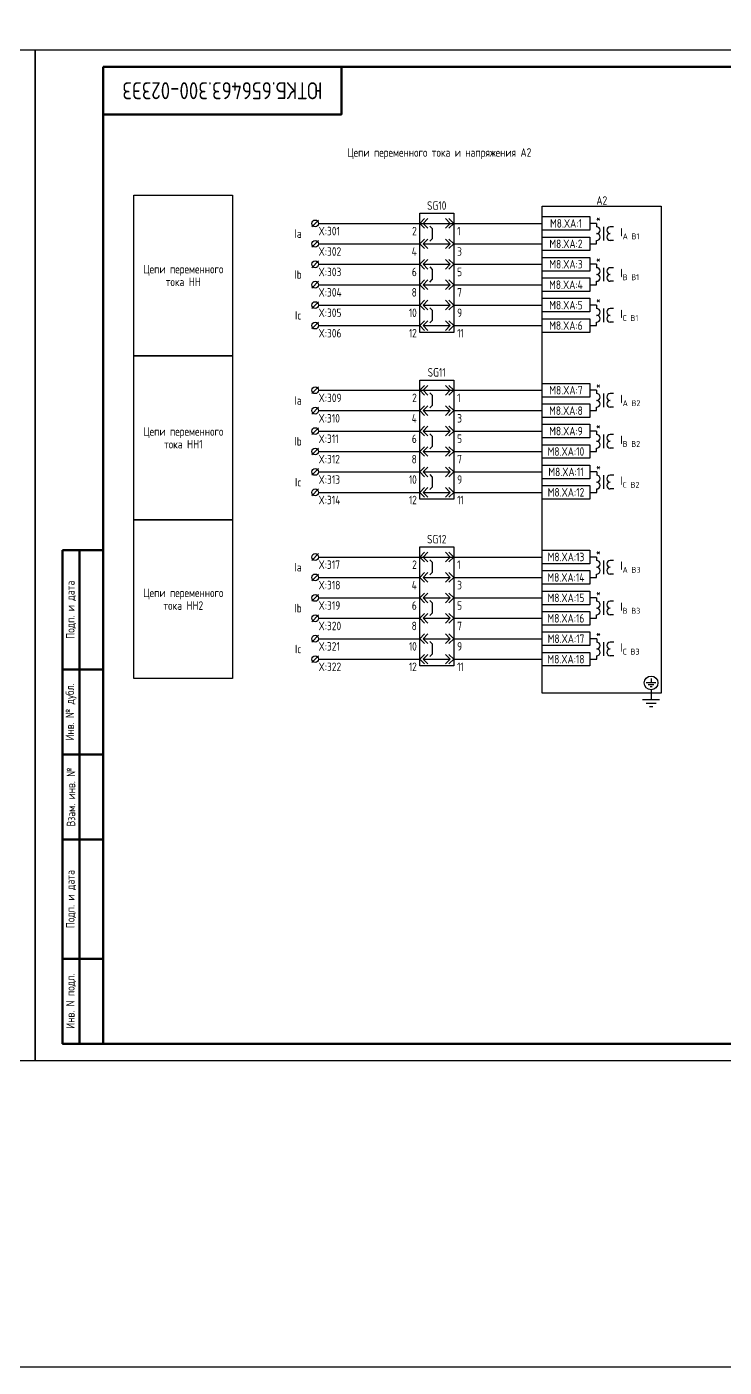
# Model space of a CAD drawing. Header units: millimetres. Extents: x -1117 to 6417, y -90 to 586.
# Drawn here: x 3357.5 to 3562.5, y -90 to 303.8 of the extents above; entities that cross this region are included whole.
import ezdxf

# ---------------------------------------------------------------- set-up
doc = ezdxf.new("R2010")
doc.units = ezdxf.units.MM
doc.styles.add('Gost_type_A', font='GOST_A.TTF')

# ---------------------------------------------------------------- blocks, each defined once
blk = doc.blocks.new('Формат_А3')
blk.add_lwpolyline([(-420, 297), (0, 297), (0, 0), (-420, 0)], close=True)
at = {"lineweight": 50}
blk.add_lwpolyline([(-400, 292), (-5, 292), (-5, 5), (-400, 5)], close=True, dxfattribs=at)
blk = doc.blocks.new('Штамп левый нижний')
at = {"lineweight": 50}
for points in [[(-12, 145), (-7, 145), (-7, 110), (-12, 110)], [(-7, 145), (0, 145), (0, 110), (-7, 110)], [(-12, 110), (-7, 110), (-7, 85), (-12, 85)], [(-7, 110), (0, 110), (0, 85), (-7, 85)], [(-12, 85), (-7, 85), (-7, 60), (-12, 60)], [(-7, 85), (0, 85), (0, 60), (-7, 60)], [(-12, 60), (-7, 60), (-7, 25), (-12, 25)], [(-7, 60), (0, 60), (0, 25), (-7, 25)], [(-12, 25), (-7, 25), (-7, 0), (-12, 0)], [(-7, 25), (0, 25), (0, 0), (-7, 0)]]:
    blk.add_lwpolyline(points, close=True, dxfattribs=at)
at = {"char_height": 2.5, "attachment_point": 5, "rotation": 90, "style": 'Gost_type_A'}
for s, insert, width in [('Подп. и дата', (-9.5, 127.5), 35), ('Инв. № дубл.', (-9.5, 97.5), 25), ('Взам. инв. №', (-9.5, 72.5), 25), ('Подп. и дата', (-9.5, 42.5), 35), ('Инв. N подл.', (-9.5, 12.5), 25)]:
    blk.add_mtext(s, dxfattribs=dict(at, insert=insert, width=width))
blk = doc.blocks.new('Штамп угловой верхний')
at = {"lineweight": 50}
blk.add_lwpolyline([(0, 0), (70, 0), (70, -14), (0, -14)], close=True, dxfattribs=at)
blk = doc.blocks.new('БИ_разъем')
for p, q in [((0, 0), (1.41, 1.41)), ((0, 0), (1.41, 1.41)), ((0, 0), (1.41, -1.41)), ((0, 0), (1.41, -1.41)), ((1, 0), (2.41, 1.41)), ((1, 0), (2.41, -1.41)), ((1, 0), (9, 0)), ((9, 0), (7.59, 1.41)), ((9, 0), (7.59, -1.41)), ((10, 0), (8.59, 1.41)), ((10, 0), (8.59, 1.41)), ((10, 0), (8.59, -1.41)), ((10, 0), (8.59, -1.41))]:
    blk.add_line(p, q)
blk = doc.blocks.new('БИ_перемычка')
for p, q in [((2.97, -0.79), (3.67, -1.5)), ((3.67, -1.5), (3.67, -4.5)), ((2.97, -5.21), (3.67, -4.5))]:
    blk.add_line(p, q)

msp = doc.modelspace()

# ---------------------------------------------------------------- linework, layer by layer
for p, q in [((3443.27, 247), (3441.27, 245)), ((3443.27, 246), (3483, 246)), ((3483.01, 246), (3509, 246)), ((3525, 246), (3523, 246)), ((3443.27, 241), (3441.27, 239)), ((3443.28, 240), (3473, 240)), ((3483.01, 240), (3509, 240)), ((3523, 240), (3525, 240)), ((3443.27, 235), (3441.27, 233)), ((3443.28, 234), (3473, 234)), ((3483.01, 234), (3509, 234)), ((3525, 234), (3523, 234)), ((3443.27, 229), (3441.27, 227)), ((3443.28, 228), (3473, 228)), ((3483.01, 228), (3509, 228)), ((3523, 228), (3525, 228)), ((3443.27, 223), (3441.27, 221)), ((3443.28, 222), (3473, 222)), ((3483.01, 222), (3509, 222)), ((3525, 222), (3523, 222)), ((3443.27, 217), (3441.27, 215)), ((3443.28, 216), (3473, 216)), ((3483.01, 216), (3509, 216)), ((3523, 216), (3525, 216)), ((3443.27, 198), (3441.27, 196)), ((3443.27, 197), (3483, 197)), ((3483.01, 197), (3509, 197)), ((3525, 197), (3523, 197)), ((3443.27, 192), (3441.27, 190)), ((3443.28, 191), (3473, 191)), ((3483.01, 191), (3509, 191)), ((3523, 191), (3525, 191)), ((3443.27, 186), (3441.27, 184)), ((3443.28, 185), (3473, 185)), ((3483.01, 185), (3509, 185)), ((3525, 185), (3523, 185)), ((3443.27, 180), (3441.27, 178)), ((3443.28, 179), (3473, 179)), ((3483.01, 179), (3509, 179)), ((3523, 179), (3525, 179)), ((3443.27, 174), (3441.27, 172)), ((3443.28, 173), (3473, 173)), ((3483.01, 173), (3509, 173)), ((3525.02, 173), (3523.02, 173)), ((3443.27, 168), (3441.27, 166)), ((3443.28, 167), (3473, 167)), ((3483.01, 167), (3509, 167)), ((3523.02, 167), (3525.02, 167)), ((3443.27, 149), (3441.27, 147)), ((3443.27, 148), (3483, 148)), ((3483.01, 148), (3509, 148)), ((3525, 148), (3523, 148)), ((3443.27, 143), (3441.27, 141)), ((3443.28, 142), (3473, 142)), ((3483.01, 142), (3509, 142)), ((3523, 142), (3525, 142)), ((3443.27, 137), (3441.27, 135)), ((3443.28, 136), (3473, 136)), ((3483.01, 136), (3509, 136)), ((3525, 136), (3523, 136)), ((3443.27, 131), (3441.27, 129)), ((3443.28, 130), (3473, 130)), ((3483.01, 130), (3509, 130)), ((3523, 130), (3525, 130)), ((3443.27, 125), (3441.27, 123)), ((3443.28, 124), (3473, 124)), ((3483.01, 124), (3509, 124)), ((3525.02, 124), (3523.02, 124)), ((3443.27, 119), (3441.27, 117)), ((3443.28, 118), (3473, 118)), ((3483.01, 118), (3509, 118)), ((3523.02, 118), (3525.02, 118))]:
    msp.add_line(p, q)
at = {"ltscale": 4}
for p, q in [((3525, 246), (3525, 245)), ((3525, 245.5), (3525, 245)), ((3527, 245), (3527, 241)), ((3527, 245), (3527, 241)), ((3530, 245), (3529, 245)), ((3530, 245), (3529, 245)), ((3525, 240), (3525, 241)), ((3530, 241), (3529, 241)), ((3530, 241), (3529, 241)), ((3525, 234), (3525, 233)), ((3525, 233.5), (3525, 233)), ((3527, 233), (3527, 229)), ((3527, 233), (3527, 229)), ((3530, 233), (3529, 233)), ((3530, 233), (3529, 233)), ((3525, 228), (3525, 229)), ((3530, 229), (3529, 229)), ((3530, 229), (3529, 229)), ((3525, 222), (3525, 221)), ((3525, 221.5), (3525, 221)), ((3527, 221), (3527, 217)), ((3527, 221), (3527, 217)), ((3530, 221), (3529, 221)), ((3530, 221), (3529, 221)), ((3525, 216), (3525, 217)), ((3530, 217), (3529, 217)), ((3530, 217), (3529, 217)), ((3525, 197), (3525, 196)), ((3525, 196.5), (3525, 196)), ((3527, 196), (3527, 192)), ((3527, 196), (3527, 192)), ((3530, 196), (3529, 196)), ((3530, 196), (3529, 196)), ((3525, 191), (3525, 192)), ((3530, 192), (3529, 192)), ((3530, 192), (3529, 192)), ((3525, 185), (3525, 184)), ((3525, 184.5), (3525, 184)), ((3527, 184), (3527, 180)), ((3527, 184), (3527, 180)), ((3530, 184), (3529, 184)), ((3530, 184), (3529, 184)), ((3525, 179), (3525, 180)), ((3530, 180), (3529, 180)), ((3530, 180), (3529, 180)), ((3525.02, 173), (3525.02, 172)), ((3525.02, 172.5), (3525.02, 172)), ((3527.02, 172), (3527.02, 168)), ((3527.02, 172), (3527.02, 168)), ((3530.02, 172), (3529.02, 172)), ((3530.02, 172), (3529.02, 172)), ((3525.02, 167), (3525.02, 168)), ((3530.02, 168), (3529.02, 168)), ((3530.02, 168), (3529.02, 168)), ((3525, 148), (3525, 147)), ((3525, 147.5), (3525, 147)), ((3527, 147), (3527, 143)), ((3527, 147), (3527, 143)), ((3530, 147), (3529, 147)), ((3530, 147), (3529, 147)), ((3525, 142), (3525, 143)), ((3530, 143), (3529, 143)), ((3530, 143), (3529, 143)), ((3525, 136), (3525, 135)), ((3525, 135.5), (3525, 135)), ((3527, 135), (3527, 131)), ((3527, 135), (3527, 131)), ((3530, 135), (3529, 135)), ((3530, 135), (3529, 135)), ((3525, 130), (3525, 131)), ((3530, 131), (3529, 131)), ((3530, 131), (3529, 131)), ((3525.02, 124), (3525.02, 123)), ((3525.02, 123.5), (3525.02, 123)), ((3527.02, 123), (3527.02, 119)), ((3527.02, 123), (3527.02, 119)), ((3530.02, 123), (3529.02, 123)), ((3530.02, 123), (3529.02, 123)), ((3525.02, 118), (3525.02, 119)), ((3530.02, 119), (3529.02, 119)), ((3530.02, 119), (3529.02, 119))]:
    msp.add_line(p, q, dxfattribs=at)
at = {"ltscale": 4.32}
for p, q in [((3542.44, 111.02), (3539.59, 111.02)), ((3541.87, 110.45), (3540.16, 110.45)), ((3541.02, 112.3), (3541.02, 111.02)), ((3541.3, 109.88), (3540.73, 109.88)), ((3541.02, 109), (3541.02, 106)), ((3543.52, 106), (3538.52, 106)), ((3542.52, 105), (3539.52, 105)), ((3541.52, 104), (3540.52, 104))]:
    msp.add_line(p, q, dxfattribs=at)
for points in [[(-1117.42, 586), (6417.25, 586), (6417.25, -90), (-1117.42, -90)], [(3418, 207.1), (3389, 207.1), (3389, 254.32), (3418, 254.32)], [(3473, 249), (3483, 249), (3483, 214), (3473, 214)], [(3509.02, 251.04), (3544.02, 251.04), (3544.02, 108), (3509.02, 108)], [(3509, 248), (3523, 248), (3523, 244), (3509, 244)], [(3509, 242), (3523, 242), (3523, 238), (3509, 238)], [(3509, 236), (3523, 236), (3523, 232), (3509, 232)], [(3509, 230), (3523, 230), (3523, 226), (3509, 226)], [(3509, 224), (3523, 224), (3523, 220), (3509, 220)], [(3509, 218), (3523, 218), (3523, 214), (3509, 214)], [(3418, 158.91), (3389, 158.91), (3389, 207.1), (3418, 207.1)], [(3473, 200), (3483, 200), (3483, 165), (3473, 165)], [(3509, 199), (3523, 199), (3523, 195), (3509, 195)], [(3509, 193), (3523, 193), (3523, 189), (3509, 189)], [(3509, 187), (3523, 187), (3523, 183), (3509, 183)], [(3509, 181), (3523, 181), (3523, 177), (3509, 177)], [(3509.02, 175), (3523.02, 175), (3523.02, 171), (3509.02, 171)], [(3509.02, 169), (3523.02, 169), (3523.02, 165), (3509.02, 165)], [(3418, 112.32), (3389, 112.32), (3389, 158.91), (3418, 158.91)], [(3473, 151), (3483, 151), (3483, 116), (3473, 116)], [(3509, 150), (3523, 150), (3523, 146), (3509, 146)], [(3509, 144), (3523, 144), (3523, 140), (3509, 140)], [(3509, 138), (3523, 138), (3523, 134), (3509, 134)], [(3509, 132), (3523, 132), (3523, 128), (3509, 128)], [(3509.02, 126), (3523.02, 126), (3523.02, 122), (3509.02, 122)], [(3509.02, 120), (3523.02, 120), (3523.02, 116), (3509.02, 116)]]:
    msp.add_lwpolyline(points, close=True)
for centre, radius in [((3442.27, 246), 1), ((3442.27, 240), 1), ((3442.27, 234), 1), ((3442.27, 228), 1), ((3442.27, 222), 1), ((3442.27, 216), 1), ((3442.27, 197), 1), ((3442.27, 191), 1), ((3442.27, 185), 1), ((3442.27, 179), 1), ((3442.27, 173), 1), ((3442.27, 167), 1), ((3442.27, 148), 1), ((3442.27, 142), 1), ((3442.27, 136), 1), ((3442.27, 130), 1), ((3442.27, 124), 1), ((3442.27, 118), 1), ((3541.02, 111.02), 2.02)]:
    msp.add_circle(centre, radius)
at = {"ltscale": 4}
for centre, start, end in [((3525, 244), 270, 90), ((3525, 244), 270, 90), ((3529, 244), 90, 270), ((3529, 244), 90, 270), ((3525, 242), 270, 90), ((3525, 242), 270, 90), ((3529, 242), 90, 270), ((3529, 242), 90, 270), ((3525, 232), 270, 90), ((3525, 232), 270, 90), ((3529, 232), 90, 270), ((3529, 232), 90, 270), ((3525, 230), 270, 90), ((3525, 230), 270, 90), ((3529, 230), 90, 270), ((3529, 230), 90, 270), ((3525, 220), 270, 90), ((3525, 220), 270, 90), ((3529, 220), 90, 270), ((3529, 220), 90, 270), ((3525, 218), 270, 90), ((3525, 218), 270, 90), ((3529, 218), 90, 270), ((3529, 218), 90, 270), ((3525, 195), 270, 90), ((3525, 195), 270, 90), ((3525, 193), 270, 90), ((3525, 193), 270, 90), ((3529, 195), 90, 270), ((3529, 195), 90, 270), ((3529, 193), 90, 270), ((3529, 193), 90, 270), ((3525, 183), 270, 90), ((3525, 183), 270, 90), ((3525, 181), 270, 90), ((3525, 181), 270, 90), ((3529, 183), 90, 270), ((3529, 183), 90, 270), ((3529, 181), 90, 270), ((3529, 181), 90, 270), ((3525.02, 171), 270, 90), ((3525.02, 171), 270, 90), ((3525.02, 169), 270, 90), ((3525.02, 169), 270, 90), ((3529.02, 171), 90, 270), ((3529.02, 171), 90, 270), ((3529.02, 169), 90, 270), ((3529.02, 169), 90, 270), ((3525, 146), 270, 90), ((3525, 146), 270, 90), ((3529, 146), 90, 270), ((3529, 146), 90, 270), ((3525, 144), 270, 90), ((3525, 144), 270, 90), ((3529, 144), 90, 270), ((3529, 144), 90, 270), ((3525, 134), 270, 90), ((3525, 134), 270, 90), ((3529, 134), 90, 270), ((3529, 134), 90, 270), ((3525, 132), 270, 90), ((3525, 132), 270, 90), ((3529, 132), 90, 270), ((3529, 132), 90, 270), ((3525.02, 122), 270, 90), ((3525.02, 122), 270, 90), ((3529.02, 122), 90, 270), ((3529.02, 122), 90, 270), ((3525.02, 120), 270, 90), ((3525.02, 120), 270, 90), ((3529.02, 120), 90, 270), ((3529.02, 120), 90, 270)]:
    msp.add_arc(centre, 1, start, end, dxfattribs=at)

# ---------------------------------------------------------------- block references
at = {"color": 1}
for name, p in [('Формат_А3', (3360, 0)), ('Формат_А3', (3780, 0)), ('Штамп левый нижний', (3380, 5))]:
    msp.add_blockref(name, p, dxfattribs=at)
for name, p in [('Штамп угловой верхний', (3380, 292)), ('БИ_разъем', (3473, 246)), ('БИ_перемычка', (3473, 246)), ('БИ_разъем', (3473, 240)), ('БИ_разъем', (3473, 234)), ('БИ_перемычка', (3473, 234)), ('БИ_разъем', (3473, 228)), ('БИ_разъем', (3473, 222)), ('БИ_перемычка', (3473, 222)), ('БИ_разъем', (3473, 216)), ('БИ_разъем', (3473, 197)), ('БИ_перемычка', (3473, 197)), ('БИ_разъем', (3473, 191)), ('БИ_разъем', (3473, 185)), ('БИ_перемычка', (3473, 185)), ('БИ_разъем', (3473, 179)), ('БИ_разъем', (3473, 173)), ('БИ_перемычка', (3473, 173)), ('БИ_разъем', (3473, 167)), ('БИ_разъем', (3473, 148)), ('БИ_перемычка', (3473, 148)), ('БИ_разъем', (3473, 142)), ('БИ_разъем', (3473, 136)), ('БИ_перемычка', (3473, 136)), ('БИ_разъем', (3473, 130)), ('БИ_разъем', (3473, 124)), ('БИ_перемычка', (3473, 124)), ('БИ_разъем', (3473, 118))]:
    msp.add_blockref(name, p)

# ---------------------------------------------------------------- texts
at = {"insert": (3415, 285), "char_height": 5, "width": 70, "attachment_point": 5, "rotation": 180, "style": 'Gost_type_A'}
msp.add_mtext('ЮТКБ.656463.300-023Э3', dxfattribs=at)
at = {"lineweight": 25, "insert": (3478.75, 266.5), "char_height": 2.5, "width": 197.5, "attachment_point": 5, "line_spacing_factor": 0.9, "style": 'Gost_type_A'}
msp.add_mtext('Цепи переменного тока и напряжения A2', dxfattribs=at)
at = {"char_height": 2.5, "line_spacing_factor": 0.9, "style": 'Gost_type_A'}
for s, insert, width, attachment_point in [('SG10', (3478, 250), 10, 8), ('A2', (3526.52, 251.48), 35, 8), ('Ia', (3437.27, 243), 10, 5), ('X:301', (3443.27, 245), 10, 1), ('{\\T0.9;2}', (3472, 245), 5, 3), ('{\\T0.9;1}', (3484, 245), 5, 1), ('X:302', (3443.27, 239), 10, 1), ('{\\T0.9;4}', (3472, 239), 5, 3), ('{\\T0.9;3}', (3484, 239), 5, 1), ('Цепи переменного тока НН', (3403.5, 230.71), 29, 5), ('X:303', (3443.27, 233), 10, 1), ('{\\T0.9;6}', (3472, 233), 5, 3), ('{\\T0.9;5}', (3484, 233), 5, 1), ('Ib', (3437.27, 231), 10, 5), ('X:304', (3443.27, 227), 10, 1), ('{\\T0.9;8}', (3472, 227), 5, 3), ('{\\T0.9;7}', (3484, 227), 5, 1), ('X:305', (3443.27, 221), 10, 1), ('{\\T0.9;10}', (3472, 221), 5, 3), ('{\\T0.9;9}', (3484, 221), 5, 1), ('Ic', (3437.27, 219), 10, 5), ('X:306', (3443.27, 215), 10, 1), ('{\\T0.9;12}', (3472, 215), 5, 3), ('{\\T0.9;11}', (3484, 215), 5, 1), ('SG11', (3478, 201), 10, 8), ('Ia', (3437.27, 194), 10, 5), ('X:309', (3443.27, 196), 10, 1), ('{\\T0.9;2}', (3472, 196), 5, 3), ('{\\T0.9;1}', (3484, 196), 5, 1), ('X:310', (3443.27, 190), 10, 1), ('{\\T0.9;4}', (3472, 190), 5, 3), ('{\\T0.9;3}', (3484, 190), 5, 1), ('Цепи переменного тока НН1', (3403.5, 183.01), 29, 5), ('Ib', (3437.27, 182), 10, 5), ('X:311', (3443.27, 184), 10, 1), ('{\\T0.9;6}', (3472, 184), 5, 3), ('{\\T0.9;5}', (3484, 184), 5, 1), ('X:312', (3443.27, 178), 10, 1), ('{\\T0.9;8}', (3472, 178), 5, 3), ('{\\T0.9;7}', (3484, 178), 5, 1), ('Ic', (3437.27, 170), 10, 5), ('X:313', (3443.27, 172), 10, 1), ('{\\T0.9;10}', (3472, 172), 5, 3), ('{\\T0.9;9}', (3484, 172), 5, 1), ('X:314', (3443.27, 166), 10, 1), ('{\\T0.9;12}', (3472, 166), 5, 3), ('{\\T0.9;11}', (3484, 166), 5, 1), ('SG12', (3478, 152), 10, 8), ('Ia', (3437.27, 145), 10, 5), ('X:317', (3443.27, 147), 10, 1), ('{\\T0.9;2}', (3472, 147), 5, 3), ('{\\T0.9;1}', (3484, 147), 5, 1), ('Цепи переменного тока НН2', (3403.5, 135.61), 29, 5), ('X:318', (3443.27, 141), 10, 1), ('{\\T0.9;4}', (3472, 141), 5, 3), ('{\\T0.9;3}', (3484, 141), 5, 1), ('Ib', (3437.27, 133), 10, 5), ('X:319', (3443.27, 135), 10, 1), ('{\\T0.9;6}', (3472, 135), 5, 3), ('{\\T0.9;5}', (3484, 135), 5, 1), ('X:320', (3443.27, 129), 10, 1), ('{\\T0.9;8}', (3472, 129), 5, 3), ('{\\T0.9;7}', (3484, 129), 5, 1), ('Ic', (3437.27, 121), 10, 5), ('X:321', (3443.27, 123), 10, 1), ('{\\T0.9;10}', (3472, 123), 5, 3), ('{\\T0.9;9}', (3484, 123), 5, 1), ('X:322', (3443.27, 117), 10, 1), ('{\\T0.9;12}', (3472, 117), 5, 3), ('{\\T0.9;11}', (3484, 117), 5, 1)]:
    msp.add_mtext(s, dxfattribs=dict(at, insert=insert, width=width, attachment_point=attachment_point))
at = {"char_height": 2.5, "style": 'Gost_type_A'}
for s, insert, width, attachment_point in [('M8.XA:1', (3516, 246), 14, 5), ('*', (3525.5, 247.5), 3, 5), ('\\A1;I{\\H0.7x;\\S^ A B1;}', (3532, 243), 8, 4), ('M8.XA:2', (3515.99, 240), 14.018, 5), ('M8.XA:3', (3516, 234), 14, 5), ('*', (3525.5, 235.5), 3, 5), ('\\A1;I{\\H0.7x;\\S^ B B1;}', (3532, 231), 8, 4), ('M8.XA:4', (3515.99, 227.99), 14.018, 5), ('M8.XA:5', (3516, 222), 14, 5), ('*', (3525.5, 223.5), 3, 5), ('\\A1;I{\\H0.7x;\\S^ C B1;}', (3532, 219), 8, 4), ('M8.XA:6', (3515.99, 215.99), 14.018, 5), ('M8.XA:7', (3516, 197), 14, 5), ('*', (3525.5, 198.5), 3, 5), ('\\A1;I{\\H0.7x;\\S^ A B2;}', (3532, 194), 8, 4), ('M8.XA:8', (3515.99, 190.99), 14.018, 5), ('M8.XA:9', (3516, 185), 14, 5), ('*', (3525.5, 186.5), 3, 5), ('\\A1;I{\\H0.7x;\\S^ B B2;}', (3532, 182), 8, 4), ('M8.XA:10', (3515.99, 178.99), 14.018, 5), ('M8.XA:11', (3516.02, 173), 14, 5), ('*', (3525.52, 174.5), 3, 5), ('\\A1;I{\\H0.7x;\\S^ C B2;}', (3532.02, 170), 8, 4), ('M8.XA:12', (3516.01, 167), 14.018, 5), ('*', (3525.5, 149.5), 3, 5), ('M8.XA:13', (3516, 148.01), 14, 5), ('\\A1;I{\\H0.7x;\\S^ A B3;}', (3531.99, 145.03), 8, 4), ('M8.XA:14', (3515.99, 142), 14.018, 5), ('M8.XA:15', (3516, 136), 14, 5), ('*', (3525.5, 137.5), 3, 5), ('\\A1;I{\\H0.7x;\\S^ B B3;}', (3532, 133), 8, 4), ('M8.XA:16', (3515.99, 129.99), 14.018, 5), ('M8.XA:17', (3516.02, 124), 14, 5), ('*', (3525.52, 125.5), 3, 5), ('\\A1;I{\\H0.7x;\\S^ C B3;}', (3532.02, 121), 8, 4), ('M8.XA:18', (3516.01, 117.99), 14.018, 5)]:
    msp.add_mtext(s, dxfattribs=dict(at, insert=insert, width=width, attachment_point=attachment_point))

doc.saveas('drawing.dxf')
